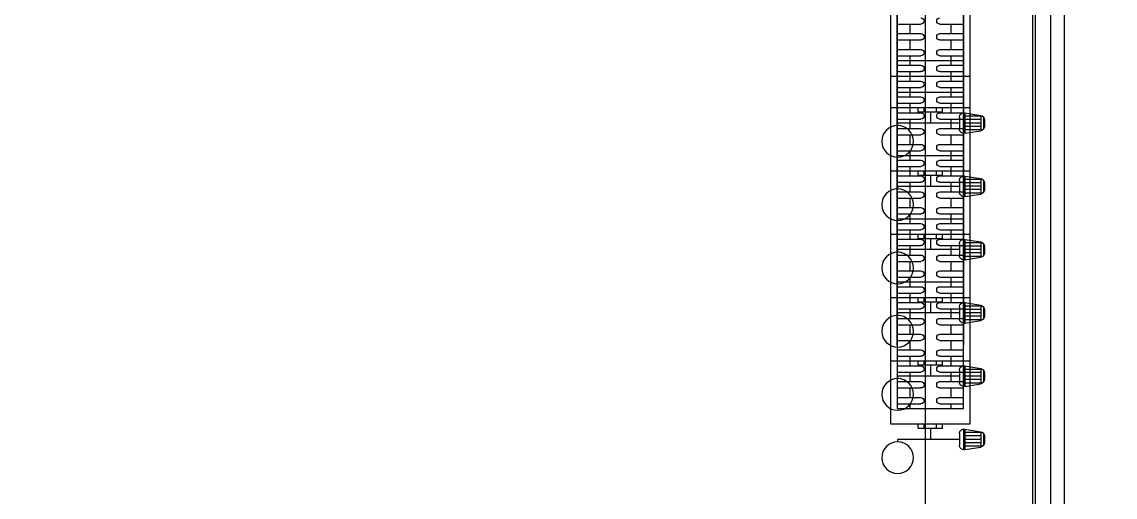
# Model space of a CAD drawing. Header units: inches. Extents: x 21 to 38546, y 13 to 15001.
# Drawn here: x 4229.3 to 4401.9, y 1076.3 to 1151.4 of the extents above; entities that cross this region are included whole.
import ezdxf

# ---------------------------------------------------------------- set-up
doc = ezdxf.new("R2010")
doc.units = ezdxf.units.IN
doc.header["$MEASUREMENT"] = 0
for name, color, linetype in [('pex_boru_dönüş', 5, 'Continuous'), ('pex_boru_gidiş', 1, 'Continuous'), ('RAST-IST-RADYATÖR-DİNAMİK BLOK', 83, 'Continuous')]:
    doc.layers.add(name, color=color, linetype=linetype)
doc.layers.add('Z_MİM_-KM-WALL', color=8, linetype='Continuous', lineweight=25)
doc.layers.add('Z_MİM_-KM-WALL-PLASTER', color=8, linetype='Continuous', lineweight=25)

# ---------------------------------------------------------------- blocks, each defined once
blk = doc.blocks.new('IS_RADYATOR-PLAN-140')
at = {"layer": 'RAST-IST-RADYATÖR-DİNAMİK BLOK', "color": 7}
for p, q in [((131.75, 11.5), (131.75, 7.75)), ((133.25, 11.5), (133.25, 7.75)), ((134.25, 11.5), (134.25, 7.75)), ((135.75, 11.5), (135.75, 7.75)), ((136.75, 11.5), (136.75, 7.75)), ((131.75, 9.5), (132.5, 9.5)), ((132.5, 9.5), (133.25, 9.5)), ((134.25, 9.5), (135, 9.5)), ((135, 9.5), (135.75, 9.5)), ((136.75, 9.5), (137.5, 9.5)), ((131.75, 4.75), (131.75, 1)), ((133.25, 4.75), (133.25, 1)), ((134.25, 4.75), (134.25, 1)), ((135.75, 4.75), (135.75, 1)), ((136.75, 4.75), (136.75, 1)), ((131.75, 3), (132.5, 3)), ((132.5, 3), (133.25, 3)), ((134.25, 3), (135, 3)), ((135, 3), (135.75, 3)), ((136.75, 3), (137.5, 3))]:
    blk.add_line(p, q, dxfattribs=at)
at = {"layer": 'RAST-IST-RADYATÖR-DİNAMİK BLOK'}
for points in [[(0, 0), (140, 0), (140, 12.5), (0, 12.5)], [(2.5, 11.5), (137.5, 11.5), (137.5, 1), (2.5, 1)]]:
    blk.add_lwpolyline(points, dxfattribs=at)
at = {"layer": 'RAST-IST-RADYATÖR-DİNAMİK BLOK', "color": 7}
for centre, start, end in [((131.25, 7.75), 180, 0), ((133.75, 7.75), 180, 0), ((136.25, 7.75), 180, 0), ((131.25, 4.75), 0, 180), ((133.75, 4.75), 0, 180), ((136.25, 4.75), 0, 180)]:
    blk.add_arc(centre, 0.5, start, end, dxfattribs=at)
blk = doc.blocks.new('IS_RADYATOR-PLAN-150')
at = {"layer": 'RAST-IST-RADYATÖR-DİNAMİK BLOK', "color": 7}
for p, q in [((131.75, 11.5), (131.75, 7.75)), ((133.25, 11.5), (133.25, 7.75)), ((134.25, 11.5), (134.25, 7.75)), ((135.75, 11.5), (135.75, 7.75)), ((136.75, 11.5), (136.75, 7.75)), ((138.25, 11.5), (138.25, 7.75)), ((139.25, 11.5), (139.25, 7.75)), ((140.75, 11.5), (140.75, 7.75)), ((141.75, 11.5), (141.75, 7.75)), ((147.39, 11.44), (147.78, 11.44)), ((147.39, 1.67), (147.39, 11.44)), ((131.75, 9.5), (132.5, 9.5)), ((132.5, 9.5), (133.25, 9.5)), ((134.25, 9.5), (135, 9.5)), ((135, 9.5), (135.75, 9.5)), ((136.75, 9.5), (137.5, 9.5)), ((137.5, 9.5), (138.25, 9.5)), ((139.25, 9.5), (140, 9.5)), ((140, 9.5), (140.75, 9.5)), ((141.75, 9.5), (142.5, 9.5)), ((145.67, 6.25), (147.39, 6.25)), ((131.75, 4.75), (131.75, 1)), ((133.25, 4.75), (133.25, 1)), ((134.25, 4.75), (134.25, 1)), ((135.75, 4.75), (135.75, 1)), ((136.75, 4.75), (136.75, 1)), ((138.25, 4.75), (138.25, 1)), ((139.25, 4.75), (139.25, 1)), ((140.75, 4.75), (140.75, 1)), ((141.75, 4.75), (141.75, 1)), ((131.75, 3), (132.5, 3)), ((132.5, 3), (133.25, 3)), ((134.25, 3), (135, 3)), ((135, 3), (135.75, 3)), ((136.75, 3), (137.5, 3)), ((137.5, 3), (138.25, 3)), ((139.25, 3), (140, 3)), ((140, 3), (140.75, 3)), ((141.75, 3), (142.5, 3)), ((149.01, 0.97), (145.76, 0.97)), ((145.77, 0.83), (149, 0.83)), ((145.77, 0.83), (146.17, -1.7)), ((146.31, -1.7), (146.31, 0.83)), ((146.46, 1.67), (148.31, 1.67)), ((146.83, -1.7), (146.83, 0.83)), ((147.38, -1.7), (147.38, 0.83)), ((147.91, -1.7), (147.91, 0.83)), ((148.47, -1.7), (148.47, 0.83)), ((149, 0.83), (148.6, -1.7)), ((146.17, -1.7), (148.6, -1.7)), ((146.41, -2.11), (148.36, -2.11)), ((146.86, -2.27), (147.91, -2.27))]:
    blk.add_line(p, q, dxfattribs=at)
at = {"layer": 'RAST-IST-RADYATÖR-DİNAMİK BLOK'}
for p, q in [((145.67, 8.18), (145, 8.18)), ((145.67, 7.21), (145, 7.21)), ((145.67, 7.21), (145.67, 8.18)), ((145.67, 5.29), (145.67, 7.21)), ((145.67, 5.29), (145, 5.29)), ((145.67, 4.32), (145.67, 5.29)), ((145.67, 4.32), (145, 4.32))]:
    blk.add_line(p, q, dxfattribs=at)
for points in [[(-5, 0), (145, 0), (145, 12.5), (-5, 12.5)], [(-2.5, 11.5), (142.5, 11.5), (142.5, 1), (-2.5, 1)]]:
    blk.add_lwpolyline(points, dxfattribs=at)
at = {"layer": 'RAST-IST-RADYATÖR-DİNAMİK BLOK', "color": 10}
blk.add_circle((150.28, 11.44), 2.5, dxfattribs=at)
at = {"layer": 'RAST-IST-RADYATÖR-DİNAMİK BLOK', "color": 7}
for centre, radius, start, end in [((131.25, 7.75), 0.5, 180, 0), ((133.75, 7.75), 0.5, 180, 0), ((136.25, 7.75), 0.5, 180, 0), ((138.75, 7.75), 0.5, 180, 0), ((141.25, 7.75), 0.5, 180, 0), ((131.25, 4.75), 0.5, 0, 180), ((133.75, 4.75), 0.5, 0, 180), ((136.25, 4.75), 0.5, 0, 180), ((138.75, 4.75), 0.5, 0, 180), ((141.25, 4.75), 0.5, 0, 180), ((146.46, 0.97), 0.702, 90, 191.1518), ((148.31, 0.97), 0.702, 348.8482, 90), ((146.86, -1.57), 0.702, 191.1518, 270), ((147.91, -1.57), 0.702, 270, 348.8482)]:
    blk.add_arc(centre, radius, start, end, dxfattribs=at)
blk = doc.blocks.new('IS_RADYATOR-PLAN-160')
at = {"layer": 'RAST-IST-RADYATÖR-DİNAMİK BLOK', "color": 7}
for p, q in [((131.75, 11.5), (131.75, 7.75)), ((133.25, 11.5), (133.25, 7.75)), ((134.25, 11.5), (134.25, 7.75)), ((135.75, 11.5), (135.75, 7.75)), ((136.75, 11.5), (136.75, 7.75)), ((138.25, 11.5), (138.25, 7.75)), ((139.25, 11.5), (139.25, 7.75)), ((140.75, 11.5), (140.75, 7.75)), ((141.75, 11.5), (141.75, 7.75)), ((143.25, 11.5), (143.25, 7.75)), ((144.25, 11.5), (144.25, 7.75)), ((145.75, 11.5), (145.75, 7.75)), ((146.75, 11.5), (146.75, 7.75)), ((148.25, 11.5), (148.25, 7.75)), ((149.25, 11.5), (149.25, 7.75)), ((150.75, 11.5), (150.75, 7.75)), ((151.75, 11.5), (151.75, 7.75)), ((157.39, 11.44), (157.78, 11.44)), ((157.39, 1.67), (157.39, 11.44)), ((131.75, 9.5), (132.5, 9.5)), ((132.5, 9.5), (133.25, 9.5)), ((134.25, 9.5), (135, 9.5)), ((135, 9.5), (135.75, 9.5)), ((136.75, 9.5), (137.5, 9.5)), ((137.5, 9.5), (138.25, 9.5)), ((139.25, 9.5), (140, 9.5)), ((140, 9.5), (140.75, 9.5)), ((141.75, 9.5), (142.5, 9.5)), ((142.5, 9.5), (143.25, 9.5)), ((144.25, 9.5), (145, 9.5)), ((145, 9.5), (145.75, 9.5)), ((146.75, 9.5), (147.5, 9.5)), ((147.5, 9.5), (148.25, 9.5)), ((149.25, 9.5), (150, 9.5)), ((150, 9.5), (150.75, 9.5)), ((151.75, 9.5), (152.5, 9.5)), ((155.67, 6.25), (157.39, 6.25)), ((131.75, 4.75), (131.75, 1)), ((133.25, 4.75), (133.25, 1)), ((134.25, 4.75), (134.25, 1)), ((135.75, 4.75), (135.75, 1)), ((136.75, 4.75), (136.75, 1)), ((138.25, 4.75), (138.25, 1)), ((139.25, 4.75), (139.25, 1)), ((140.75, 4.75), (140.75, 1)), ((141.75, 4.75), (141.75, 1)), ((143.25, 4.75), (143.25, 1)), ((144.25, 4.75), (144.25, 1)), ((145.75, 4.75), (145.75, 1)), ((146.75, 4.75), (146.75, 1)), ((148.25, 4.75), (148.25, 1)), ((149.25, 4.75), (149.25, 1)), ((150.75, 4.75), (150.75, 1)), ((151.75, 4.75), (151.75, 1)), ((131.75, 3), (132.5, 3)), ((132.5, 3), (133.25, 3)), ((134.25, 3), (135, 3)), ((135, 3), (135.75, 3)), ((136.75, 3), (137.5, 3)), ((137.5, 3), (138.25, 3)), ((139.25, 3), (140, 3)), ((140, 3), (140.75, 3)), ((141.75, 3), (142.5, 3)), ((142.5, 3), (143.25, 3)), ((144.25, 3), (145, 3)), ((145, 3), (145.75, 3)), ((146.75, 3), (147.5, 3)), ((147.5, 3), (148.25, 3)), ((149.25, 3), (150, 3)), ((150, 3), (150.75, 3)), ((151.75, 3), (152.5, 3)), ((159.01, 0.97), (155.76, 0.97)), ((155.77, 0.83), (159, 0.83)), ((155.77, 0.83), (156.17, -1.7)), ((156.31, -1.7), (156.31, 0.83)), ((156.46, 1.67), (158.31, 1.67)), ((156.83, -1.7), (156.83, 0.83)), ((157.38, -1.7), (157.38, 0.83)), ((157.91, -1.7), (157.91, 0.83)), ((158.47, -1.7), (158.47, 0.83)), ((159, 0.83), (158.6, -1.7)), ((156.17, -1.7), (158.6, -1.7)), ((156.41, -2.11), (158.36, -2.11)), ((156.86, -2.27), (157.91, -2.27))]:
    blk.add_line(p, q, dxfattribs=at)
at = {"layer": 'RAST-IST-RADYATÖR-DİNAMİK BLOK'}
for p, q in [((155.67, 8.18), (155, 8.18)), ((155.67, 7.21), (155, 7.21)), ((155.67, 7.21), (155.67, 8.18)), ((155.67, 5.29), (155.67, 7.21)), ((155.67, 5.29), (155, 5.29)), ((155.67, 4.32), (155.67, 5.29)), ((155.67, 4.32), (155, 4.32))]:
    blk.add_line(p, q, dxfattribs=at)
for points in [[(-5, 0), (155, 0), (155, 12.5), (-5, 12.5)], [(-2.5, 11.5), (152.5, 11.5), (152.5, 1), (-2.5, 1)]]:
    blk.add_lwpolyline(points, dxfattribs=at)
at = {"layer": 'RAST-IST-RADYATÖR-DİNAMİK BLOK', "color": 10}
blk.add_circle((160.28, 11.44), 2.5, dxfattribs=at)
at = {"layer": 'RAST-IST-RADYATÖR-DİNAMİK BLOK', "color": 7}
for centre, radius, start, end in [((131.25, 7.75), 0.5, 180, 0), ((133.75, 7.75), 0.5, 180, 0), ((136.25, 7.75), 0.5, 180, 0), ((138.75, 7.75), 0.5, 180, 0), ((141.25, 7.75), 0.5, 180, 0), ((143.75, 7.75), 0.5, 180, 0), ((146.25, 7.75), 0.5, 180, 0), ((148.75, 7.75), 0.5, 180, 0), ((151.25, 7.75), 0.5, 180, 0), ((131.25, 4.75), 0.5, 0, 180), ((133.75, 4.75), 0.5, 0, 180), ((136.25, 4.75), 0.5, 0, 180), ((138.75, 4.75), 0.5, 0, 180), ((141.25, 4.75), 0.5, 0, 180), ((143.75, 4.75), 0.5, 0, 180), ((146.25, 4.75), 0.5, 0, 180), ((148.75, 4.75), 0.5, 0, 180), ((151.25, 4.75), 0.5, 0, 180), ((156.46, 0.97), 0.702, 90, 191.1518), ((158.31, 0.97), 0.702, 348.8482, 90), ((156.86, -1.57), 0.702, 191.1518, 270), ((157.91, -1.57), 0.702, 270, 348.8482)]:
    blk.add_arc(centre, radius, start, end, dxfattribs=at)
blk = doc.blocks.new('IS_RADYATOR-PLAN-170')
at = {"layer": 'RAST-IST-RADYATÖR-DİNAMİK BLOK', "color": 7}
for p, q in [((131.75, 11.5), (131.75, 7.75)), ((133.25, 11.5), (133.25, 7.75)), ((134.25, 11.5), (134.25, 7.75)), ((135.75, 11.5), (135.75, 7.75)), ((136.75, 11.5), (136.75, 7.75)), ((138.25, 11.5), (138.25, 7.75)), ((139.25, 11.5), (139.25, 7.75)), ((140.75, 11.5), (140.75, 7.75)), ((141.75, 11.5), (141.75, 7.75)), ((143.25, 11.5), (143.25, 7.75)), ((144.25, 11.5), (144.25, 7.75)), ((145.75, 11.5), (145.75, 7.75)), ((146.75, 11.5), (146.75, 7.75)), ((148.25, 11.5), (148.25, 7.75)), ((149.25, 11.5), (149.25, 7.75)), ((150.75, 11.5), (150.75, 7.75)), ((151.75, 11.5), (151.75, 7.75)), ((153.25, 11.5), (153.25, 7.75)), ((154.25, 11.5), (154.25, 7.75)), ((155.75, 11.5), (155.75, 7.75)), ((156.75, 11.5), (156.75, 7.75)), ((158.25, 11.5), (158.25, 7.75)), ((159.25, 11.5), (159.25, 7.75)), ((160.75, 11.5), (160.75, 7.75)), ((161.75, 11.5), (161.75, 7.75)), ((167.39, 11.44), (167.78, 11.44)), ((167.39, 1.67), (167.39, 11.44)), ((131.75, 9.5), (132.5, 9.5)), ((132.5, 9.5), (133.25, 9.5)), ((134.25, 9.5), (135, 9.5)), ((135, 9.5), (135.75, 9.5)), ((136.75, 9.5), (137.5, 9.5)), ((137.5, 9.5), (138.25, 9.5)), ((139.25, 9.5), (140, 9.5)), ((140, 9.5), (140.75, 9.5)), ((141.75, 9.5), (142.5, 9.5)), ((142.5, 9.5), (143.25, 9.5)), ((144.25, 9.5), (145, 9.5)), ((145, 9.5), (145.75, 9.5)), ((146.75, 9.5), (147.5, 9.5)), ((147.5, 9.5), (148.25, 9.5)), ((149.25, 9.5), (150, 9.5)), ((150, 9.5), (150.75, 9.5)), ((151.75, 9.5), (152.5, 9.5)), ((152.5, 9.5), (153.25, 9.5)), ((154.25, 9.5), (155, 9.5)), ((155, 9.5), (155.75, 9.5)), ((156.75, 9.5), (157.5, 9.5)), ((157.5, 9.5), (158.25, 9.5)), ((159.25, 9.5), (160, 9.5)), ((160, 9.5), (160.75, 9.5)), ((161.75, 9.5), (162.5, 9.5)), ((165.67, 6.25), (167.39, 6.25)), ((131.75, 4.75), (131.75, 1)), ((133.25, 4.75), (133.25, 1)), ((134.25, 4.75), (134.25, 1)), ((135.75, 4.75), (135.75, 1)), ((136.75, 4.75), (136.75, 1)), ((138.25, 4.75), (138.25, 1)), ((139.25, 4.75), (139.25, 1)), ((140.75, 4.75), (140.75, 1)), ((141.75, 4.75), (141.75, 1)), ((143.25, 4.75), (143.25, 1)), ((144.25, 4.75), (144.25, 1)), ((145.75, 4.75), (145.75, 1)), ((146.75, 4.75), (146.75, 1)), ((148.25, 4.75), (148.25, 1)), ((149.25, 4.75), (149.25, 1)), ((150.75, 4.75), (150.75, 1)), ((151.75, 4.75), (151.75, 1)), ((153.25, 4.75), (153.25, 1)), ((154.25, 4.75), (154.25, 1)), ((155.75, 4.75), (155.75, 1)), ((156.75, 4.75), (156.75, 1)), ((158.25, 4.75), (158.25, 1)), ((159.25, 4.75), (159.25, 1)), ((160.75, 4.75), (160.75, 1)), ((161.75, 4.75), (161.75, 1)), ((131.75, 3), (132.5, 3)), ((132.5, 3), (133.25, 3)), ((134.25, 3), (135, 3)), ((135, 3), (135.75, 3)), ((136.75, 3), (137.5, 3)), ((137.5, 3), (138.25, 3)), ((139.25, 3), (140, 3)), ((140, 3), (140.75, 3)), ((141.75, 3), (142.5, 3)), ((142.5, 3), (143.25, 3)), ((144.25, 3), (145, 3)), ((145, 3), (145.75, 3)), ((146.75, 3), (147.5, 3)), ((147.5, 3), (148.25, 3)), ((149.25, 3), (150, 3)), ((150, 3), (150.75, 3)), ((151.75, 3), (152.5, 3)), ((152.5, 3), (153.25, 3)), ((154.25, 3), (155, 3)), ((155, 3), (155.75, 3)), ((156.75, 3), (157.5, 3)), ((157.5, 3), (158.25, 3)), ((159.25, 3), (160, 3)), ((160, 3), (160.75, 3)), ((161.75, 3), (162.5, 3)), ((169.01, 0.97), (165.76, 0.97)), ((165.77, 0.83), (169, 0.83)), ((165.77, 0.83), (166.17, -1.7)), ((166.31, -1.7), (166.31, 0.83)), ((166.46, 1.67), (168.31, 1.67)), ((166.83, -1.7), (166.83, 0.83)), ((167.38, -1.7), (167.38, 0.83)), ((167.91, -1.7), (167.91, 0.83)), ((168.47, -1.7), (168.47, 0.83)), ((169, 0.83), (168.6, -1.7)), ((166.17, -1.7), (168.6, -1.7)), ((166.41, -2.11), (168.36, -2.11)), ((166.86, -2.27), (167.91, -2.27))]:
    blk.add_line(p, q, dxfattribs=at)
at = {"layer": 'RAST-IST-RADYATÖR-DİNAMİK BLOK'}
for p, q in [((165.67, 8.18), (165, 8.18)), ((165.67, 7.21), (165, 7.21)), ((165.67, 7.21), (165.67, 8.18)), ((165.67, 5.29), (165.67, 7.21)), ((165.67, 5.29), (165, 5.29)), ((165.67, 4.32), (165.67, 5.29)), ((165.67, 4.32), (165, 4.32))]:
    blk.add_line(p, q, dxfattribs=at)
for points in [[(-5, 0), (165, 0), (165, 12.5), (-5, 12.5)], [(-2.5, 11.5), (162.5, 11.5), (162.5, 1), (-2.5, 1)]]:
    blk.add_lwpolyline(points, dxfattribs=at)
at = {"layer": 'RAST-IST-RADYATÖR-DİNAMİK BLOK', "color": 10}
blk.add_circle((170.28, 11.44), 2.5, dxfattribs=at)
at = {"layer": 'RAST-IST-RADYATÖR-DİNAMİK BLOK', "color": 7}
for centre, radius, start, end in [((131.25, 7.75), 0.5, 180, 0), ((133.75, 7.75), 0.5, 180, 0), ((136.25, 7.75), 0.5, 180, 0), ((138.75, 7.75), 0.5, 180, 0), ((141.25, 7.75), 0.5, 180, 0), ((143.75, 7.75), 0.5, 180, 0), ((146.25, 7.75), 0.5, 180, 0), ((148.75, 7.75), 0.5, 180, 0), ((151.25, 7.75), 0.5, 180, 0), ((153.75, 7.75), 0.5, 180, 0), ((156.25, 7.75), 0.5, 180, 0), ((158.75, 7.75), 0.5, 180, 0), ((161.25, 7.75), 0.5, 180, 0), ((131.25, 4.75), 0.5, 0, 180), ((133.75, 4.75), 0.5, 0, 180), ((136.25, 4.75), 0.5, 0, 180), ((138.75, 4.75), 0.5, 0, 180), ((141.25, 4.75), 0.5, 0, 180), ((143.75, 4.75), 0.5, 0, 180), ((146.25, 4.75), 0.5, 0, 180), ((148.75, 4.75), 0.5, 0, 180), ((151.25, 4.75), 0.5, 0, 180), ((153.75, 4.75), 0.5, 0, 180), ((156.25, 4.75), 0.5, 0, 180), ((158.75, 4.75), 0.5, 0, 180), ((161.25, 4.75), 0.5, 0, 180), ((166.46, 0.97), 0.702, 90, 191.1518), ((168.31, 0.97), 0.702, 348.8482, 90), ((166.86, -1.57), 0.702, 191.1518, 270), ((167.91, -1.57), 0.702, 270, 348.8482)]:
    blk.add_arc(centre, radius, start, end, dxfattribs=at)
blk = doc.blocks.new('IS_RADYATOR-PLAN-180')
at = {"layer": 'RAST-IST-RADYATÖR-DİNAMİK BLOK', "color": 7}
for p, q in [((131.75, 11.5), (131.75, 7.75)), ((133.25, 11.5), (133.25, 7.75)), ((134.25, 11.5), (134.25, 7.75)), ((135.75, 11.5), (135.75, 7.75)), ((136.75, 11.5), (136.75, 7.75)), ((138.25, 11.5), (138.25, 7.75)), ((139.25, 11.5), (139.25, 7.75)), ((140.75, 11.5), (140.75, 7.75)), ((141.75, 11.5), (141.75, 7.75)), ((143.25, 11.5), (143.25, 7.75)), ((144.25, 11.5), (144.25, 7.75)), ((145.75, 11.5), (145.75, 7.75)), ((146.75, 11.5), (146.75, 7.75)), ((148.25, 11.5), (148.25, 7.75)), ((149.25, 11.5), (149.25, 7.75)), ((150.75, 11.5), (150.75, 7.75)), ((151.75, 11.5), (151.75, 7.75)), ((153.25, 11.5), (153.25, 7.75)), ((154.25, 11.5), (154.25, 7.75)), ((155.75, 11.5), (155.75, 7.75)), ((156.75, 11.5), (156.75, 7.75)), ((158.25, 11.5), (158.25, 7.75)), ((159.25, 11.5), (159.25, 7.75)), ((160.75, 11.5), (160.75, 7.75)), ((161.75, 11.5), (161.75, 7.75)), ((163.25, 11.5), (163.25, 7.75)), ((164.25, 11.5), (164.25, 7.75)), ((165.75, 11.5), (165.75, 7.75)), ((166.75, 11.5), (166.75, 7.75)), ((168.25, 11.5), (168.25, 7.75)), ((169.25, 11.5), (169.25, 7.75)), ((170.75, 11.5), (170.75, 7.75)), ((171.75, 11.5), (171.75, 7.75)), ((177.39, 11.44), (177.78, 11.44)), ((177.39, 1.67), (177.39, 11.44)), ((131.75, 9.5), (132.5, 9.5)), ((132.5, 9.5), (133.25, 9.5)), ((134.25, 9.5), (135, 9.5)), ((135, 9.5), (135.75, 9.5)), ((136.75, 9.5), (137.5, 9.5)), ((137.5, 9.5), (138.25, 9.5)), ((139.25, 9.5), (140, 9.5)), ((140, 9.5), (140.75, 9.5)), ((141.75, 9.5), (142.5, 9.5)), ((142.5, 9.5), (143.25, 9.5)), ((144.25, 9.5), (145, 9.5)), ((145, 9.5), (145.75, 9.5)), ((146.75, 9.5), (147.5, 9.5)), ((147.5, 9.5), (148.25, 9.5)), ((149.25, 9.5), (150, 9.5)), ((150, 9.5), (150.75, 9.5)), ((151.75, 9.5), (152.5, 9.5)), ((152.5, 9.5), (153.25, 9.5)), ((154.25, 9.5), (155, 9.5)), ((155, 9.5), (155.75, 9.5)), ((156.75, 9.5), (157.5, 9.5)), ((157.5, 9.5), (158.25, 9.5)), ((159.25, 9.5), (160, 9.5)), ((160, 9.5), (160.75, 9.5)), ((161.75, 9.5), (162.5, 9.5)), ((162.5, 9.5), (163.25, 9.5)), ((164.25, 9.5), (165, 9.5)), ((165, 9.5), (165.75, 9.5)), ((166.75, 9.5), (167.5, 9.5)), ((167.5, 9.5), (168.25, 9.5)), ((169.25, 9.5), (170, 9.5)), ((170, 9.5), (170.75, 9.5)), ((171.75, 9.5), (172.5, 9.5)), ((175.67, 6.25), (177.39, 6.25)), ((131.75, 4.75), (131.75, 1)), ((133.25, 4.75), (133.25, 1)), ((134.25, 4.75), (134.25, 1)), ((135.75, 4.75), (135.75, 1)), ((136.75, 4.75), (136.75, 1)), ((138.25, 4.75), (138.25, 1)), ((139.25, 4.75), (139.25, 1)), ((140.75, 4.75), (140.75, 1)), ((141.75, 4.75), (141.75, 1)), ((143.25, 4.75), (143.25, 1)), ((144.25, 4.75), (144.25, 1)), ((145.75, 4.75), (145.75, 1)), ((146.75, 4.75), (146.75, 1)), ((148.25, 4.75), (148.25, 1)), ((149.25, 4.75), (149.25, 1)), ((150.75, 4.75), (150.75, 1)), ((151.75, 4.75), (151.75, 1)), ((153.25, 4.75), (153.25, 1)), ((154.25, 4.75), (154.25, 1)), ((155.75, 4.75), (155.75, 1)), ((156.75, 4.75), (156.75, 1)), ((158.25, 4.75), (158.25, 1)), ((159.25, 4.75), (159.25, 1)), ((160.75, 4.75), (160.75, 1)), ((161.75, 4.75), (161.75, 1)), ((163.25, 4.75), (163.25, 1)), ((164.25, 4.75), (164.25, 1)), ((165.75, 4.75), (165.75, 1)), ((166.75, 4.75), (166.75, 1)), ((168.25, 4.75), (168.25, 1)), ((169.25, 4.75), (169.25, 1)), ((170.75, 4.75), (170.75, 1)), ((171.75, 4.75), (171.75, 1)), ((131.75, 3), (132.5, 3)), ((132.5, 3), (133.25, 3)), ((134.25, 3), (135, 3)), ((135, 3), (135.75, 3)), ((136.75, 3), (137.5, 3)), ((137.5, 3), (138.25, 3)), ((139.25, 3), (140, 3)), ((140, 3), (140.75, 3)), ((141.75, 3), (142.5, 3)), ((142.5, 3), (143.25, 3)), ((144.25, 3), (145, 3)), ((145, 3), (145.75, 3)), ((146.75, 3), (147.5, 3)), ((147.5, 3), (148.25, 3)), ((149.25, 3), (150, 3)), ((150, 3), (150.75, 3)), ((151.75, 3), (152.5, 3)), ((152.5, 3), (153.25, 3)), ((154.25, 3), (155, 3)), ((155, 3), (155.75, 3)), ((156.75, 3), (157.5, 3)), ((157.5, 3), (158.25, 3)), ((159.25, 3), (160, 3)), ((160, 3), (160.75, 3)), ((161.75, 3), (162.5, 3)), ((162.5, 3), (163.25, 3)), ((164.25, 3), (165, 3)), ((165, 3), (165.75, 3)), ((166.75, 3), (167.5, 3)), ((167.5, 3), (168.25, 3)), ((169.25, 3), (170, 3)), ((170, 3), (170.75, 3)), ((171.75, 3), (172.5, 3)), ((179.01, 0.97), (175.76, 0.97)), ((175.77, 0.83), (179, 0.83)), ((175.77, 0.83), (176.17, -1.7)), ((176.31, -1.7), (176.31, 0.83)), ((176.46, 1.67), (178.31, 1.67)), ((176.83, -1.7), (176.83, 0.83)), ((177.38, -1.7), (177.38, 0.83)), ((177.91, -1.7), (177.91, 0.83)), ((178.47, -1.7), (178.47, 0.83)), ((179, 0.83), (178.6, -1.7)), ((176.17, -1.7), (178.6, -1.7)), ((176.41, -2.11), (178.36, -2.11)), ((176.86, -2.27), (177.91, -2.27))]:
    blk.add_line(p, q, dxfattribs=at)
at = {"layer": 'RAST-IST-RADYATÖR-DİNAMİK BLOK'}
for p, q in [((175.67, 8.18), (175, 8.18)), ((175.67, 7.21), (175, 7.21)), ((175.67, 7.21), (175.67, 8.18)), ((175.67, 5.29), (175.67, 7.21)), ((175.67, 5.29), (175, 5.29)), ((175.67, 4.32), (175.67, 5.29)), ((175.67, 4.32), (175, 4.32))]:
    blk.add_line(p, q, dxfattribs=at)
for points in [[(-5, 0), (175, 0), (175, 12.5), (-5, 12.5)], [(-2.5, 11.5), (172.5, 11.5), (172.5, 1), (-2.5, 1)]]:
    blk.add_lwpolyline(points, dxfattribs=at)
at = {"layer": 'RAST-IST-RADYATÖR-DİNAMİK BLOK', "color": 10}
blk.add_circle((180.28, 11.44), 2.5, dxfattribs=at)
at = {"layer": 'RAST-IST-RADYATÖR-DİNAMİK BLOK', "color": 7}
for centre, radius, start, end in [((131.25, 7.75), 0.5, 180, 0), ((133.75, 7.75), 0.5, 180, 0), ((136.25, 7.75), 0.5, 180, 0), ((138.75, 7.75), 0.5, 180, 0), ((141.25, 7.75), 0.5, 180, 0), ((143.75, 7.75), 0.5, 180, 0), ((146.25, 7.75), 0.5, 180, 0), ((148.75, 7.75), 0.5, 180, 0), ((151.25, 7.75), 0.5, 180, 0), ((153.75, 7.75), 0.5, 180, 0), ((156.25, 7.75), 0.5, 180, 0), ((158.75, 7.75), 0.5, 180, 0), ((161.25, 7.75), 0.5, 180, 0), ((163.75, 7.75), 0.5, 180, 0), ((166.25, 7.75), 0.5, 180, 0), ((168.75, 7.75), 0.5, 180, 0), ((171.25, 7.75), 0.5, 180, 0), ((131.25, 4.75), 0.5, 0, 180), ((133.75, 4.75), 0.5, 0, 180), ((136.25, 4.75), 0.5, 0, 180), ((138.75, 4.75), 0.5, 0, 180), ((141.25, 4.75), 0.5, 0, 180), ((143.75, 4.75), 0.5, 0, 180), ((146.25, 4.75), 0.5, 0, 180), ((148.75, 4.75), 0.5, 0, 180), ((151.25, 4.75), 0.5, 0, 180), ((153.75, 4.75), 0.5, 0, 180), ((156.25, 4.75), 0.5, 0, 180), ((158.75, 4.75), 0.5, 0, 180), ((161.25, 4.75), 0.5, 0, 180), ((163.75, 4.75), 0.5, 0, 180), ((166.25, 4.75), 0.5, 0, 180), ((168.75, 4.75), 0.5, 0, 180), ((171.25, 4.75), 0.5, 0, 180), ((176.46, 0.97), 0.702, 90, 191.1518), ((178.31, 0.97), 0.702, 348.8482, 90), ((176.86, -1.57), 0.702, 191.1518, 270), ((177.91, -1.57), 0.702, 270, 348.8482)]:
    blk.add_arc(centre, radius, start, end, dxfattribs=at)
blk = doc.blocks.new('IS_RADYATOR-PLAN-190')
at = {"layer": 'RAST-IST-RADYATÖR-DİNAMİK BLOK', "color": 7}
for p, q in [((131.75, 11.5), (131.75, 7.75)), ((133.25, 11.5), (133.25, 7.75)), ((134.25, 11.5), (134.25, 7.75)), ((135.75, 11.5), (135.75, 7.75)), ((136.75, 11.5), (136.75, 7.75)), ((138.25, 11.5), (138.25, 7.75)), ((139.25, 11.5), (139.25, 7.75)), ((140.75, 11.5), (140.75, 7.75)), ((141.75, 11.5), (141.75, 7.75)), ((143.25, 11.5), (143.25, 7.75)), ((144.25, 11.5), (144.25, 7.75)), ((145.75, 11.5), (145.75, 7.75)), ((146.75, 11.5), (146.75, 7.75)), ((148.25, 11.5), (148.25, 7.75)), ((149.25, 11.5), (149.25, 7.75)), ((150.75, 11.5), (150.75, 7.75)), ((151.75, 11.5), (151.75, 7.75)), ((153.25, 11.5), (153.25, 7.75)), ((154.25, 11.5), (154.25, 7.75)), ((155.75, 11.5), (155.75, 7.75)), ((156.75, 11.5), (156.75, 7.75)), ((158.25, 11.5), (158.25, 7.75)), ((159.25, 11.5), (159.25, 7.75)), ((160.75, 11.5), (160.75, 7.75)), ((161.75, 11.5), (161.75, 7.75)), ((163.25, 11.5), (163.25, 7.75)), ((164.25, 11.5), (164.25, 7.75)), ((165.75, 11.5), (165.75, 7.75)), ((166.75, 11.5), (166.75, 7.75)), ((168.25, 11.5), (168.25, 7.75)), ((169.25, 11.5), (169.25, 7.75)), ((170.75, 11.5), (170.75, 7.75)), ((171.75, 11.5), (171.75, 7.75)), ((173.25, 11.5), (173.25, 7.75)), ((174.25, 11.5), (174.25, 7.75)), ((175.75, 11.5), (175.75, 7.75)), ((176.75, 11.5), (176.75, 7.75)), ((178.25, 11.5), (178.25, 7.75)), ((179.25, 11.5), (179.25, 7.75)), ((180.75, 11.5), (180.75, 7.75)), ((181.75, 11.5), (181.75, 7.75)), ((187.39, 11.44), (187.78, 11.44)), ((187.39, 1.67), (187.39, 11.44)), ((131.75, 9.5), (132.5, 9.5)), ((132.5, 9.5), (133.25, 9.5)), ((134.25, 9.5), (135, 9.5)), ((135, 9.5), (135.75, 9.5)), ((136.75, 9.5), (137.5, 9.5)), ((137.5, 9.5), (138.25, 9.5)), ((139.25, 9.5), (140, 9.5)), ((140, 9.5), (140.75, 9.5)), ((141.75, 9.5), (142.5, 9.5)), ((142.5, 9.5), (143.25, 9.5)), ((144.25, 9.5), (145, 9.5)), ((145, 9.5), (145.75, 9.5)), ((146.75, 9.5), (147.5, 9.5)), ((147.5, 9.5), (148.25, 9.5)), ((149.25, 9.5), (150, 9.5)), ((150, 9.5), (150.75, 9.5)), ((151.75, 9.5), (152.5, 9.5)), ((152.5, 9.5), (153.25, 9.5)), ((154.25, 9.5), (155, 9.5)), ((155, 9.5), (155.75, 9.5)), ((156.75, 9.5), (157.5, 9.5)), ((157.5, 9.5), (158.25, 9.5)), ((159.25, 9.5), (160, 9.5)), ((160, 9.5), (160.75, 9.5)), ((161.75, 9.5), (162.5, 9.5)), ((162.5, 9.5), (163.25, 9.5)), ((164.25, 9.5), (165, 9.5)), ((165, 9.5), (165.75, 9.5)), ((166.75, 9.5), (167.5, 9.5)), ((167.5, 9.5), (168.25, 9.5)), ((169.25, 9.5), (170, 9.5)), ((170, 9.5), (170.75, 9.5)), ((171.75, 9.5), (172.5, 9.5)), ((172.5, 9.5), (173.25, 9.5)), ((174.25, 9.5), (175, 9.5)), ((175, 9.5), (175.75, 9.5)), ((176.75, 9.5), (177.5, 9.5)), ((177.5, 9.5), (178.25, 9.5)), ((179.25, 9.5), (180, 9.5)), ((180, 9.5), (180.75, 9.5)), ((181.75, 9.5), (182.5, 9.5)), ((185.67, 6.25), (187.39, 6.25)), ((131.75, 4.75), (131.75, 1)), ((133.25, 4.75), (133.25, 1)), ((134.25, 4.75), (134.25, 1)), ((135.75, 4.75), (135.75, 1)), ((136.75, 4.75), (136.75, 1)), ((138.25, 4.75), (138.25, 1)), ((139.25, 4.75), (139.25, 1)), ((140.75, 4.75), (140.75, 1)), ((141.75, 4.75), (141.75, 1)), ((143.25, 4.75), (143.25, 1)), ((144.25, 4.75), (144.25, 1)), ((145.75, 4.75), (145.75, 1)), ((146.75, 4.75), (146.75, 1)), ((148.25, 4.75), (148.25, 1)), ((149.25, 4.75), (149.25, 1)), ((150.75, 4.75), (150.75, 1)), ((151.75, 4.75), (151.75, 1)), ((153.25, 4.75), (153.25, 1)), ((154.25, 4.75), (154.25, 1)), ((155.75, 4.75), (155.75, 1)), ((156.75, 4.75), (156.75, 1)), ((158.25, 4.75), (158.25, 1)), ((159.25, 4.75), (159.25, 1)), ((160.75, 4.75), (160.75, 1)), ((161.75, 4.75), (161.75, 1)), ((163.25, 4.75), (163.25, 1)), ((164.25, 4.75), (164.25, 1)), ((165.75, 4.75), (165.75, 1)), ((166.75, 4.75), (166.75, 1)), ((168.25, 4.75), (168.25, 1)), ((169.25, 4.75), (169.25, 1)), ((170.75, 4.75), (170.75, 1)), ((171.75, 4.75), (171.75, 1)), ((173.25, 4.75), (173.25, 1)), ((174.25, 4.75), (174.25, 1)), ((175.75, 4.75), (175.75, 1)), ((176.75, 4.75), (176.75, 1)), ((178.25, 4.75), (178.25, 1)), ((179.25, 4.75), (179.25, 1)), ((180.75, 4.75), (180.75, 1)), ((181.75, 4.75), (181.75, 1)), ((131.75, 3), (132.5, 3)), ((132.5, 3), (133.25, 3)), ((134.25, 3), (135, 3)), ((135, 3), (135.75, 3)), ((136.75, 3), (137.5, 3)), ((137.5, 3), (138.25, 3)), ((139.25, 3), (140, 3)), ((140, 3), (140.75, 3)), ((141.75, 3), (142.5, 3)), ((142.5, 3), (143.25, 3)), ((144.25, 3), (145, 3)), ((145, 3), (145.75, 3)), ((146.75, 3), (147.5, 3)), ((147.5, 3), (148.25, 3)), ((149.25, 3), (150, 3)), ((150, 3), (150.75, 3)), ((151.75, 3), (152.5, 3)), ((152.5, 3), (153.25, 3)), ((154.25, 3), (155, 3)), ((155, 3), (155.75, 3)), ((156.75, 3), (157.5, 3)), ((157.5, 3), (158.25, 3)), ((159.25, 3), (160, 3)), ((160, 3), (160.75, 3)), ((161.75, 3), (162.5, 3)), ((162.5, 3), (163.25, 3)), ((164.25, 3), (165, 3)), ((165, 3), (165.75, 3)), ((166.75, 3), (167.5, 3)), ((167.5, 3), (168.25, 3)), ((169.25, 3), (170, 3)), ((170, 3), (170.75, 3)), ((171.75, 3), (172.5, 3)), ((172.5, 3), (173.25, 3)), ((174.25, 3), (175, 3)), ((175, 3), (175.75, 3)), ((176.75, 3), (177.5, 3)), ((177.5, 3), (178.25, 3)), ((179.25, 3), (180, 3)), ((180, 3), (180.75, 3)), ((181.75, 3), (182.5, 3)), ((189.01, 0.97), (185.76, 0.97)), ((185.77, 0.83), (189, 0.83)), ((185.77, 0.83), (186.17, -1.7)), ((186.31, -1.7), (186.31, 0.83)), ((186.46, 1.67), (188.31, 1.67)), ((186.83, -1.7), (186.83, 0.83)), ((187.38, -1.7), (187.38, 0.83)), ((187.91, -1.7), (187.91, 0.83)), ((188.47, -1.7), (188.47, 0.83)), ((189, 0.83), (188.6, -1.7)), ((186.17, -1.7), (188.6, -1.7)), ((186.41, -2.11), (188.36, -2.11)), ((186.86, -2.27), (187.91, -2.27))]:
    blk.add_line(p, q, dxfattribs=at)
at = {"layer": 'RAST-IST-RADYATÖR-DİNAMİK BLOK'}
for p, q in [((185.67, 8.18), (185, 8.18)), ((185.67, 7.21), (185, 7.21)), ((185.67, 7.21), (185.67, 8.18)), ((185.67, 5.29), (185.67, 7.21)), ((185.67, 5.29), (185, 5.29)), ((185.67, 4.32), (185.67, 5.29)), ((185.67, 4.32), (185, 4.32))]:
    blk.add_line(p, q, dxfattribs=at)
for points in [[(-5, 0), (185, 0), (185, 12.5), (-5, 12.5)], [(182.5, 11.5), (-2.5, 11.5), (-2.5, 1), (182.5, 1)]]:
    blk.add_lwpolyline(points, dxfattribs=at)
at = {"layer": 'RAST-IST-RADYATÖR-DİNAMİK BLOK', "color": 10}
blk.add_circle((190.28, 11.44), 2.5, dxfattribs=at)
at = {"layer": 'RAST-IST-RADYATÖR-DİNAMİK BLOK', "color": 7}
for centre, radius, start, end in [((131.25, 7.75), 0.5, 180, 0), ((133.75, 7.75), 0.5, 180, 0), ((136.25, 7.75), 0.5, 180, 0), ((138.75, 7.75), 0.5, 180, 0), ((141.25, 7.75), 0.5, 180, 0), ((143.75, 7.75), 0.5, 180, 0), ((146.25, 7.75), 0.5, 180, 0), ((148.75, 7.75), 0.5, 180, 0), ((151.25, 7.75), 0.5, 180, 0), ((153.75, 7.75), 0.5, 180, 0), ((156.25, 7.75), 0.5, 180, 0), ((158.75, 7.75), 0.5, 180, 0), ((161.25, 7.75), 0.5, 180, 0), ((163.75, 7.75), 0.5, 180, 0), ((166.25, 7.75), 0.5, 180, 0), ((168.75, 7.75), 0.5, 180, 0), ((171.25, 7.75), 0.5, 180, 0), ((173.75, 7.75), 0.5, 180, 0), ((176.25, 7.75), 0.5, 180, 0), ((178.75, 7.75), 0.5, 180, 0), ((181.25, 7.75), 0.5, 180, 0), ((131.25, 4.75), 0.5, 0, 180), ((133.75, 4.75), 0.5, 0, 180), ((136.25, 4.75), 0.5, 0, 180), ((138.75, 4.75), 0.5, 0, 180), ((141.25, 4.75), 0.5, 0, 180), ((143.75, 4.75), 0.5, 0, 180), ((146.25, 4.75), 0.5, 0, 180), ((148.75, 4.75), 0.5, 0, 180), ((151.25, 4.75), 0.5, 0, 180), ((153.75, 4.75), 0.5, 0, 180), ((156.25, 4.75), 0.5, 0, 180), ((158.75, 4.75), 0.5, 0, 180), ((161.25, 4.75), 0.5, 0, 180), ((163.75, 4.75), 0.5, 0, 180), ((166.25, 4.75), 0.5, 0, 180), ((168.75, 4.75), 0.5, 0, 180), ((171.25, 4.75), 0.5, 0, 180), ((173.75, 4.75), 0.5, 0, 180), ((176.25, 4.75), 0.5, 0, 180), ((178.75, 4.75), 0.5, 0, 180), ((181.25, 4.75), 0.5, 0, 180), ((186.46, 0.97), 0.702, 90, 191.1518), ((188.31, 0.97), 0.702, 348.8482, 90), ((186.86, -1.57), 0.702, 191.1518, 270), ((187.91, -1.57), 0.702, 270, 348.8482)]:
    blk.add_arc(centre, radius, start, end, dxfattribs=at)
blk = doc.blocks.new('IS_RADYATOR-PLAN-200')
at = {"layer": 'RAST-IST-RADYATÖR-DİNAMİK BLOK', "color": 7}
for p, q in [((136.75, 11.5), (136.75, 7.75)), ((138.25, 11.5), (138.25, 7.75)), ((139.25, 11.5), (139.25, 7.75)), ((140.75, 11.5), (140.75, 7.75)), ((141.75, 11.5), (141.75, 7.75)), ((143.25, 11.5), (143.25, 7.75)), ((144.25, 11.5), (144.25, 7.75)), ((145.75, 11.5), (145.75, 7.75)), ((146.75, 11.5), (146.75, 7.75)), ((148.25, 11.5), (148.25, 7.75)), ((149.25, 11.5), (149.25, 7.75)), ((150.75, 11.5), (150.75, 7.75)), ((151.75, 11.5), (151.75, 7.75)), ((153.25, 11.5), (153.25, 7.75)), ((154.25, 11.5), (154.25, 7.75)), ((155.75, 11.5), (155.75, 7.75)), ((156.75, 11.5), (156.75, 7.75)), ((158.25, 11.5), (158.25, 7.75)), ((159.25, 11.5), (159.25, 7.75)), ((160.75, 11.5), (160.75, 7.75)), ((161.75, 11.5), (161.75, 7.75)), ((163.25, 11.5), (163.25, 7.75)), ((164.25, 11.5), (164.25, 7.75)), ((165.75, 11.5), (165.75, 7.75)), ((166.75, 11.5), (166.75, 7.75)), ((168.25, 11.5), (168.25, 7.75)), ((169.25, 11.5), (169.25, 7.75)), ((170.75, 11.5), (170.75, 7.75)), ((171.75, 11.5), (171.75, 7.75)), ((173.25, 11.5), (173.25, 7.75)), ((174.25, 11.5), (174.25, 7.75)), ((175.75, 11.5), (175.75, 7.75)), ((176.75, 11.5), (176.75, 7.75)), ((178.25, 11.5), (178.25, 7.75)), ((179.25, 11.5), (179.25, 7.75)), ((180.75, 11.5), (180.75, 7.75)), ((181.75, 11.5), (181.75, 7.75)), ((183.25, 11.5), (183.25, 7.75)), ((184.25, 11.5), (184.25, 7.75)), ((185.75, 11.5), (185.75, 7.75)), ((186.75, 11.5), (186.75, 7.75)), ((188.25, 11.5), (188.25, 7.75)), ((189.25, 11.5), (189.25, 7.75)), ((190.75, 11.5), (190.75, 7.75)), ((191.75, 11.5), (191.75, 7.75)), ((193.25, 11.5), (193.25, 7.75)), ((194.25, 11.5), (194.25, 7.75)), ((195.75, 11.5), (195.75, 7.75)), ((196.75, 11.5), (196.75, 7.75)), ((202.39, 11.44), (202.78, 11.44)), ((202.39, 1.67), (202.39, 11.44)), ((136.75, 9.5), (137.5, 9.5)), ((137.5, 9.5), (138.25, 9.5)), ((139.25, 9.5), (140, 9.5)), ((140, 9.5), (140.75, 9.5)), ((141.75, 9.5), (142.5, 9.5)), ((142.5, 9.5), (143.25, 9.5)), ((144.25, 9.5), (145, 9.5)), ((145, 9.5), (145.75, 9.5)), ((146.75, 9.5), (147.5, 9.5)), ((147.5, 9.5), (148.25, 9.5)), ((149.25, 9.5), (150, 9.5)), ((150, 9.5), (150.75, 9.5)), ((151.75, 9.5), (152.5, 9.5)), ((152.5, 9.5), (153.25, 9.5)), ((154.25, 9.5), (155, 9.5)), ((155, 9.5), (155.75, 9.5)), ((156.75, 9.5), (157.5, 9.5)), ((157.5, 9.5), (158.25, 9.5)), ((159.25, 9.5), (160, 9.5)), ((160, 9.5), (160.75, 9.5)), ((161.75, 9.5), (162.5, 9.5)), ((162.5, 9.5), (163.25, 9.5)), ((164.25, 9.5), (165, 9.5)), ((165, 9.5), (165.75, 9.5)), ((166.75, 9.5), (167.5, 9.5)), ((167.5, 9.5), (168.25, 9.5)), ((169.25, 9.5), (170, 9.5)), ((170, 9.5), (170.75, 9.5)), ((171.75, 9.5), (172.5, 9.5)), ((172.5, 9.5), (173.25, 9.5)), ((174.25, 9.5), (175, 9.5)), ((175, 9.5), (175.75, 9.5)), ((176.75, 9.5), (177.5, 9.5)), ((177.5, 9.5), (178.25, 9.5)), ((179.25, 9.5), (180, 9.5)), ((180, 9.5), (180.75, 9.5)), ((181.75, 9.5), (182.5, 9.5)), ((182.5, 9.5), (183.25, 9.5)), ((184.25, 9.5), (185, 9.5)), ((185, 9.5), (185.75, 9.5)), ((186.75, 9.5), (187.5, 9.5)), ((187.5, 9.5), (188.25, 9.5)), ((189.25, 9.5), (190, 9.5)), ((190, 9.5), (190.75, 9.5)), ((191.75, 9.5), (192.5, 9.5)), ((192.5, 9.5), (193.25, 9.5)), ((194.25, 9.5), (195, 9.5)), ((195, 9.5), (195.75, 9.5)), ((196.75, 9.5), (197.5, 9.5)), ((200.67, 6.25), (202.39, 6.25)), ((136.75, 4.75), (136.75, 1)), ((138.25, 4.75), (138.25, 1)), ((139.25, 4.75), (139.25, 1)), ((140.75, 4.75), (140.75, 1)), ((141.75, 4.75), (141.75, 1)), ((143.25, 4.75), (143.25, 1)), ((144.25, 4.75), (144.25, 1)), ((145.75, 4.75), (145.75, 1)), ((146.75, 4.75), (146.75, 1)), ((148.25, 4.75), (148.25, 1)), ((149.25, 4.75), (149.25, 1)), ((150.75, 4.75), (150.75, 1)), ((151.75, 4.75), (151.75, 1)), ((153.25, 4.75), (153.25, 1)), ((154.25, 4.75), (154.25, 1)), ((155.75, 4.75), (155.75, 1)), ((156.75, 4.75), (156.75, 1)), ((158.25, 4.75), (158.25, 1)), ((159.25, 4.75), (159.25, 1)), ((160.75, 4.75), (160.75, 1)), ((161.75, 4.75), (161.75, 1)), ((163.25, 4.75), (163.25, 1)), ((164.25, 4.75), (164.25, 1)), ((165.75, 4.75), (165.75, 1)), ((166.75, 4.75), (166.75, 1)), ((168.25, 4.75), (168.25, 1)), ((169.25, 4.75), (169.25, 1)), ((170.75, 4.75), (170.75, 1)), ((171.75, 4.75), (171.75, 1)), ((173.25, 4.75), (173.25, 1)), ((174.25, 4.75), (174.25, 1)), ((175.75, 4.75), (175.75, 1)), ((176.75, 4.75), (176.75, 1)), ((178.25, 4.75), (178.25, 1)), ((179.25, 4.75), (179.25, 1)), ((180.75, 4.75), (180.75, 1)), ((181.75, 4.75), (181.75, 1)), ((183.25, 4.75), (183.25, 1)), ((184.25, 4.75), (184.25, 1)), ((185.75, 4.75), (185.75, 1)), ((186.75, 4.75), (186.75, 1)), ((188.25, 4.75), (188.25, 1)), ((189.25, 4.75), (189.25, 1)), ((190.75, 4.75), (190.75, 1)), ((191.75, 4.75), (191.75, 1)), ((193.25, 4.75), (193.25, 1)), ((194.25, 4.75), (194.25, 1)), ((195.75, 4.75), (195.75, 1)), ((196.75, 4.75), (196.75, 1)), ((136.75, 3), (137.5, 3)), ((137.5, 3), (138.25, 3)), ((139.25, 3), (140, 3)), ((140, 3), (140.75, 3)), ((141.75, 3), (142.5, 3)), ((142.5, 3), (143.25, 3)), ((144.25, 3), (145, 3)), ((145, 3), (145.75, 3)), ((146.75, 3), (147.5, 3)), ((147.5, 3), (148.25, 3)), ((149.25, 3), (150, 3)), ((150, 3), (150.75, 3)), ((151.75, 3), (152.5, 3)), ((152.5, 3), (153.25, 3)), ((154.25, 3), (155, 3)), ((155, 3), (155.75, 3)), ((156.75, 3), (157.5, 3)), ((157.5, 3), (158.25, 3)), ((159.25, 3), (160, 3)), ((160, 3), (160.75, 3)), ((161.75, 3), (162.5, 3)), ((162.5, 3), (163.25, 3)), ((164.25, 3), (165, 3)), ((165, 3), (165.75, 3)), ((166.75, 3), (167.5, 3)), ((167.5, 3), (168.25, 3)), ((169.25, 3), (170, 3)), ((170, 3), (170.75, 3)), ((171.75, 3), (172.5, 3)), ((172.5, 3), (173.25, 3)), ((174.25, 3), (175, 3)), ((175, 3), (175.75, 3)), ((176.75, 3), (177.5, 3)), ((177.5, 3), (178.25, 3)), ((179.25, 3), (180, 3)), ((180, 3), (180.75, 3)), ((181.75, 3), (182.5, 3)), ((182.5, 3), (183.25, 3)), ((184.25, 3), (185, 3)), ((185, 3), (185.75, 3)), ((186.75, 3), (187.5, 3)), ((187.5, 3), (188.25, 3)), ((189.25, 3), (190, 3)), ((190, 3), (190.75, 3)), ((191.75, 3), (192.5, 3)), ((192.5, 3), (193.25, 3)), ((194.25, 3), (195, 3)), ((195, 3), (195.75, 3)), ((196.75, 3), (197.5, 3)), ((204.01, 0.97), (200.76, 0.97)), ((200.77, 0.83), (204, 0.83)), ((200.77, 0.83), (201.17, -1.7)), ((201.31, -1.7), (201.31, 0.83)), ((201.46, 1.67), (203.31, 1.67)), ((201.83, -1.7), (201.83, 0.83)), ((202.38, -1.7), (202.38, 0.83)), ((202.91, -1.7), (202.91, 0.83)), ((203.47, -1.7), (203.47, 0.83)), ((204, 0.83), (203.6, -1.7)), ((201.17, -1.7), (203.6, -1.7)), ((201.41, -2.11), (203.36, -2.11)), ((201.86, -2.27), (202.91, -2.27))]:
    blk.add_line(p, q, dxfattribs=at)
at = {"layer": 'RAST-IST-RADYATÖR-DİNAMİK BLOK'}
for p, q in [((200.67, 8.18), (200, 8.18)), ((200.67, 7.21), (200, 7.21)), ((200.67, 7.21), (200.67, 8.18)), ((200.67, 5.29), (200.67, 7.21)), ((200.67, 5.29), (200, 5.29)), ((200.67, 4.32), (200.67, 5.29)), ((200.67, 4.32), (200, 4.32))]:
    blk.add_line(p, q, dxfattribs=at)
for points in [[(0, 0), (200, 0), (200, 12.5), (0, 12.5)], [(2.5, 11.5), (197.5, 11.5), (197.5, 1), (2.5, 1)]]:
    blk.add_lwpolyline(points, dxfattribs=at)
at = {"layer": 'RAST-IST-RADYATÖR-DİNAMİK BLOK', "color": 10}
blk.add_circle((205.28, 11.44), 2.5, dxfattribs=at)
at = {"layer": 'RAST-IST-RADYATÖR-DİNAMİK BLOK', "color": 7}
for centre, radius, start, end in [((136.25, 7.75), 0.5, 180, 0), ((138.75, 7.75), 0.5, 180, 0), ((141.25, 7.75), 0.5, 180, 0), ((143.75, 7.75), 0.5, 180, 0), ((146.25, 7.75), 0.5, 180, 0), ((148.75, 7.75), 0.5, 180, 0), ((151.25, 7.75), 0.5, 180, 0), ((153.75, 7.75), 0.5, 180, 0), ((156.25, 7.75), 0.5, 180, 0), ((158.75, 7.75), 0.5, 180, 0), ((161.25, 7.75), 0.5, 180, 0), ((163.75, 7.75), 0.5, 180, 0), ((166.25, 7.75), 0.5, 180, 0), ((168.75, 7.75), 0.5, 180, 0), ((171.25, 7.75), 0.5, 180, 0), ((173.75, 7.75), 0.5, 180, 0), ((176.25, 7.75), 0.5, 180, 0), ((178.75, 7.75), 0.5, 180, 0), ((181.25, 7.75), 0.5, 180, 0), ((183.75, 7.75), 0.5, 180, 0), ((186.25, 7.75), 0.5, 180, 0), ((188.75, 7.75), 0.5, 180, 0), ((191.25, 7.75), 0.5, 180, 0), ((193.75, 7.75), 0.5, 180, 0), ((196.25, 7.75), 0.5, 180, 0), ((136.25, 4.75), 0.5, 0, 180), ((138.75, 4.75), 0.5, 0, 180), ((141.25, 4.75), 0.5, 0, 180), ((143.75, 4.75), 0.5, 0, 180), ((146.25, 4.75), 0.5, 0, 180), ((148.75, 4.75), 0.5, 0, 180), ((151.25, 4.75), 0.5, 0, 180), ((153.75, 4.75), 0.5, 0, 180), ((156.25, 4.75), 0.5, 0, 180), ((158.75, 4.75), 0.5, 0, 180), ((161.25, 4.75), 0.5, 0, 180), ((163.75, 4.75), 0.5, 0, 180), ((166.25, 4.75), 0.5, 0, 180), ((168.75, 4.75), 0.5, 0, 180), ((171.25, 4.75), 0.5, 0, 180), ((173.75, 4.75), 0.5, 0, 180), ((176.25, 4.75), 0.5, 0, 180), ((178.75, 4.75), 0.5, 0, 180), ((181.25, 4.75), 0.5, 0, 180), ((183.75, 4.75), 0.5, 0, 180), ((186.25, 4.75), 0.5, 0, 180), ((188.75, 4.75), 0.5, 0, 180), ((191.25, 4.75), 0.5, 0, 180), ((193.75, 4.75), 0.5, 0, 180), ((196.25, 4.75), 0.5, 0, 180), ((201.46, 0.97), 0.702, 90, 191.1518), ((203.31, 0.97), 0.702, 348.8482, 90), ((201.86, -1.57), 0.702, 191.1518, 270), ((202.91, -1.57), 0.702, 270, 348.8482)]:
    blk.add_arc(centre, radius, start, end, dxfattribs=at)
blk = doc.blocks.new('IS_U4727')
for name, p in [('IS_RADYATOR-PLAN-140', (0, 0)), ('IS_RADYATOR-PLAN-150', (0, 0)), ('IS_RADYATOR-PLAN-160', (0, 0)), ('IS_RADYATOR-PLAN-170', (0, 0)), ('IS_RADYATOR-PLAN-180', (0, 0)), ('IS_RADYATOR-PLAN-190', (0, 0)), ('IS_RADYATOR-PLAN-200', (-5, 0))]:
    blk.add_blockref(name, p)

msp = doc.modelspace()

# ---------------------------------------------------------------- linework, layer by layer
at = {"layer": 'pex_boru_dönüş'}
for points in [[(4535.78, 1876.33), (4535.78, 1818.23), (4148.88, 1818.23), (4148.88, 1014.26), (4371.99, 1014.26), (4371.99, 1290.78)], [(4545.78, 1876.33), (4545.78, 1808.23), (4388.88, 1808.23), (4388.88, 1014.26), (4371.99, 1014.26), (4371.99, 1520.78)]]:
    msp.add_lwpolyline(points, dxfattribs=at)
at = {"layer": 'pex_boru_gidiş'}
for points in [[(4540.78, 1869.33), (4540.78, 1813.23), (4153.88, 1813.23), (4153.88, 1014.26), (4371.99, 1014.26), (4371.99, 1295.78)], [(4550.78, 1869.33), (4550.78, 1803.23), (4393.88, 1803.23), (4393.88, 1014.26), (4371.99, 1014.26), (4371.99, 1525.78)]]:
    msp.add_lwpolyline(points, dxfattribs=at)
at = {"layer": 'Z_MİM_-KM-WALL'}
msp.add_line((4391.76, 1002.08), (4391.76, 1407.08), dxfattribs=at)
at = {"layer": 'Z_MİM_-KM-WALL-PLASTER'}
msp.add_lwpolyline([(4389.26, 1357.08), (4389.26, 1004.58), (3999.26, 1004.58), (3999.26, 1029.58), (3894.26, 1029.58), (3894.26, 1004.58), (3729.26, 1004.58), (3729.26, 1644.58), (3844.26, 1644.58), (3844.26, 1634.58), (3999.26, 1634.58), (3999.26, 1644.58), (4391.76, 1644.58)], dxfattribs=at)

# ---------------------------------------------------------------- block references
at = {"layer": 'RAST-IST-RADYATÖR-DİNAMİK BLOK', "xscale": -1, "rotation": 90}
msp.add_blockref('IS_U4727', (4378.99, 1282.78), dxfattribs=at)

doc.saveas('drawing.dxf')
